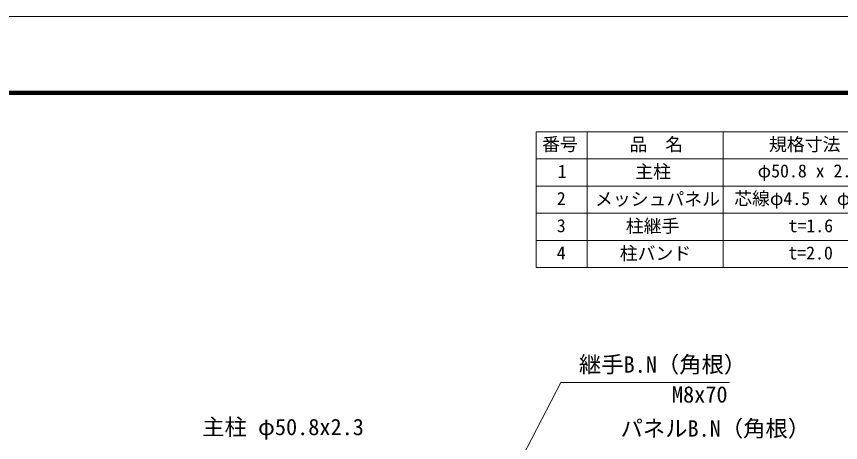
# Model space of a CAD drawing. Units: millimetres, scale not verified. Extents: x -4200 to 4200, y -2970 to 2970.
# Drawn here: x -356 to 2067, y 1716 to 2970 of the extents above; entities that cross this region are included whole.
import ezdxf
from ezdxf.enums import TextEntityAlignment as Align

# ---------------------------------------------------------------- set-up
doc = ezdxf.new("R2010")
doc.units = ezdxf.units.MM
doc.header["$LTSCALE"] = 10
doc.layers.add('0-5_D-MTR-TXT', color=7, linetype='Continuous')
for name, color, linetype, lineweight in [('0-6_D-MTR-FRAM', 7, 'Continuous', 9), ('0-D_D-STR-TXT', 7, 'Continuous', 9), ('0-E_D-TTL', 7, 'Continuous', 9)]:
    doc.layers.add(name, color=color, linetype=linetype, lineweight=lineweight)
doc.styles.add('ＭＳ ゴシック', font='')
doc.styles.get('ＭＳ ゴシック').set_extended_font_data('MS Gothic')

msp = doc.modelspace()

# ---------------------------------------------------------------- linework, layer by layer
at = {"layer": '0-6_D-MTR-FRAM'}
for p, q in [((1172.39, 2631.05), (3822.39, 2631.05)), ((1172.39, 2631.05), (1172.39, 2231.05)), ((1322.39, 2631.05), (1322.39, 2231.05)), ((1722.39, 2631.05), (1722.39, 2231.05)), ((1172.39, 2551.05), (3822.39, 2551.05)), ((1172.39, 2471.05), (3822.39, 2471.05)), ((1172.39, 2391.05), (3822.39, 2391.05)), ((1172.39, 2311.05), (3822.39, 2311.05)), ((1172.39, 2231.05), (3822.39, 2231.05))]:
    msp.add_line(p, q, dxfattribs=at)
at = {"layer": '0-D_D-STR-TXT'}
msp.add_lwpolyline([(1740.82, 1893.13), (1244.72, 1893.13), (1102.24, 1618.14)], dxfattribs=at)
at = {"layer": '0-E_D-TTL', "color": 2}
msp.add_lwpolyline([(-4200, 2970), (4200, 2970), (4200, -2970), (-4200, -2970)], close=True, dxfattribs=at)
at = {"layer": '0-E_D-TTL'}
for points in [[(-3930, 2750), (3930, 2750), (3930, -2750), (-3930, -2750)], [(-3927.5, 2747.5), (3927.5, 2747.5), (3927.5, -2747.5), (-3927.5, -2747.5)], [(-3925, 2745), (3925, 2745), (3925, -2745), (-3925, -2745)], [(-3922.5, 2742.5), (3922.5, 2742.5), (3922.5, -2742.5), (-3922.5, -2742.5)], [(-3920, 2740), (3920, 2740), (3920, -2740), (-3920, -2740)]]:
    msp.add_lwpolyline(points, close=True, dxfattribs=at)

# ---------------------------------------------------------------- texts
at = {"layer": '0-5_D-MTR-TXT', "style": 'ＭＳ ゴシック'}
for s, p in [('番号', (1189.59, 2563.31)), ('品\u3000名', (1446.73, 2562.75)), ('規格寸法', (1856.75, 2562.99)), ('1', (1235.25, 2483.55)), ('主柱', (1463.55, 2482.87)), ('φ50.8 x 2.3', (1823.27, 2484.91)), ('2', (1232.85, 2403.65)), ('メッシュパネル', (1345.07, 2402.17)), ('芯線φ4.5 x φ4.5', (1754.43, 2403.55)), ('柱継手', (1435.73, 2322.75)), ('3', (1232.85, 2323.65)), ('t=1.6', (1914.25, 2323.55)), ('4', (1232.73, 2243.65)), ('柱バンド', (1417.89, 2242.31)), ('t=2.0', (1913.67, 2243.55))]:
    msp.add_text(s, height=38.49, dxfattribs=at).set_placement(p, align=Align.BOTTOM_LEFT)
at = {"layer": '0-D_D-STR-TXT', "style": 'ＭＳ ゴシック'}
for s, p in [('継手B.N（角根）', (1297.93, 1907.62)), ('M8x70', (1571.35, 1819.59)), ('主柱 φ50.8x2.3', (190.29, 1723.72)), ('パネルB.N（角根）', (1420.26, 1719.39))]:
    msp.add_text(s, height=48.09, dxfattribs=at).set_placement(p, align=Align.BOTTOM_LEFT)

doc.saveas('drawing.dxf')
